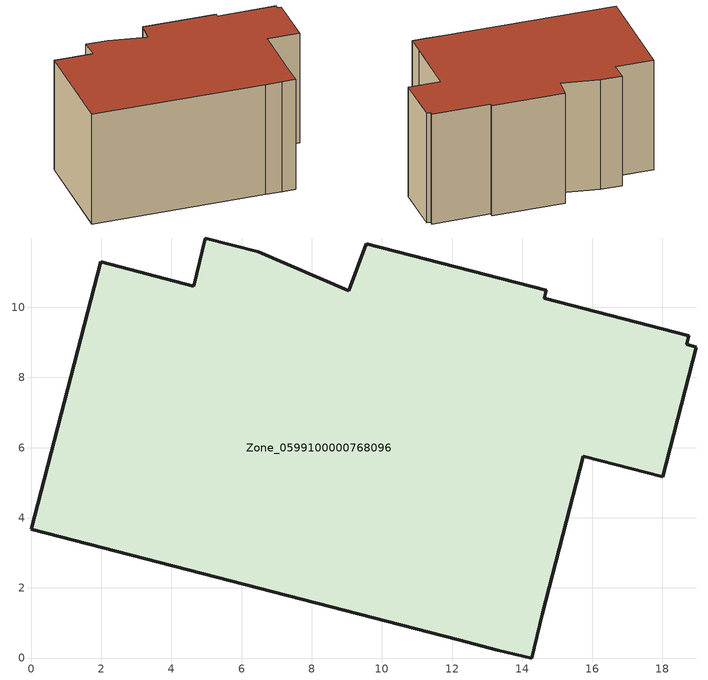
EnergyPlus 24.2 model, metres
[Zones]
Zone_0599100000768096
 floor ground (C_G): 14.57,1.24 14.28,0 13.31,0.23 12.17,0.52 0,3.67 1.98,11.3 4.64,10.61 4.97,11.98 6.47,11.59 9.06,10.47 9.55,11.82 14.69,10.49 14.63,10.26 18.76,9.19 18.69,8.95 18.97,8.86 18.01,5.17 15.74,5.76 z0
 wall outside (C_F): 14.69,10.49 9.55,11.82 9.06,10.47 6.47,11.59 4.97,11.98 4.64,10.61 1.98,11.3 0,3.67 12.17,0.52 13.31,0.23 14.28,0 14.57,1.24 15.74,5.76 18.01,5.17 18.97,8.86 18.69,8.95 18.76,9.19 14.63,10.26 14.69,10.49 z0:8.62
 roof outside (C_R): 9.06,10.47 6.47,11.59 4.97,11.98 4.64,10.61 1.98,11.3 0,3.67 12.17,0.52 13.31,0.23 14.28,0 14.57,1.24 15.74,5.76 18.01,5.17 18.97,8.86 18.69,8.95 18.76,9.19 14.63,10.26 14.69,10.49 9.55,11.82 z8.62
[BUILDING]
Pand.0599100000768096: North Axis=0; Terrain=City; Loads Convergence Tolerance Value=0.04; Temperature Convergence Tolerance Value=0.4; Solar Distribution=FullExterior; Maximum Number of Warmup Days=25; Minimum Number of Warmup Days=1
[Site:Location]
Rotterdam.The.Hague.AP_ZH_NLD Design_Conditions: Latitude=51.96; Longitude=4.45; Time Zone=1; Elevation=-4.5
[SITE:GROUNDTEMPERATURE:BUILDINGSURFACE]
18, 18, 18, 18, 18, 18, 18, 18, 18, 18, 18, 18
[MATERIAL] Thermal Absorptance=0.9; Solar Absorptance=0.7; Visible Absorptance=0.7
Name | Roughness | Thickness | Conductivity | Density | Specific Heat
G.D.2006-2014 | MediumSmooth | 0.15 | 0.06 | 540 | 1210
F.D.2006-2014 | Rough | 0.3 | 0.12 | 1920 | 840
R.D.2006-2014 | MediumRough | 0.2 | 0.08 | 1500 | 1000
[CONSTRUCTION]
C_G: G.D.2006-2014
C_F: F.D.2006-2014
C_R: R.D.2006-2014
[ZONE]
Zone_0599100000768096: Type=1; Multiplier=1; Ceiling Height=Autocalculate; Volume=Autocalculate; Floor Area=autocalculate; Part of Total Floor Area=Yes
[ZONEINFILTRATION:DESIGNFLOWRATE]
Infil_Zone_0599100000768096: Zone or ZoneList or Space or SpaceList=Zone_0599100000768096; Schedule=AlwaysOn; Design Flow Rate Calculation Method=Flow/Area; Flow Rate per Floor Area=0.0021; Constant Term Coefficient=1; Temperature Term Coefficient=0; Velocity Term Coefficient=0; Velocity Squared Term Coefficient=0
[HVACTEMPLATE:ZONE:IDEALLOADSAIRSYSTEM]
Zone_0599100000768096: Maximum Heating Supply Air Temperature=50; Minimum Cooling Supply Air Temperature=13; Maximum Heating Supply Air Humidity Ratio=0.0156; Minimum Cooling Supply Air Humidity Ratio=0.0077; Heating Limit=NoLimit; Cooling Limit=NoLimit; Dehumidification Control Type=ConstantSensibleHeatRatio; Cooling Sensible Heat Ratio=0.7; Dehumidification Setpoint=60; Humidification Control Type=None; Humidification Setpoint=30; Outdoor Air Method=None; Outdoor Air Flow Rate per Person=0.00944; Outdoor Air Flow Rate per Zone Floor Area=0; Outdoor Air Flow Rate per Zone=0; Demand Controlled Ventilation Type=None; Outdoor Air Economizer Type=NoEconomizer; Heat Recovery Type=None; Sensible Heat Recovery Effectiveness=0.7; Latent Heat Recovery Effectiveness=0.65
[ZONECONTROL:THERMOSTAT]
ThermostatControl_Zone_0599100000768096: Zone or ZoneList=Zone_0599100000768096; Control Type Schedule=DualSetpointControlType; Control 1=Thermostat_Zone_0599100000768096; Temperature Difference Between Cutout And Setpoint=0
[THERMOSTATSETPOINT:DUALSETPOINT]
Thermostat_Zone_0599100000768096: Heating Setpoint Temperature Schedule=HeatingSetpoint_Zone_0599100000768096; Cooling Setpoint Temperature Schedule=CoolingSetpoint_Zone_0599100000768096
[SCHEDULE:COMPACT]
HeatingSetpoint_Zone_0599100000768096: Through: 12/31, For: AllDays, Until: 24:00, 21
CoolingSetpoint_Zone_0599100000768096: Through: 12/31, For: AllDays, Until: 24:00, 24
DualSetpointControlType: Through: 12/31, For: AllDays, Until: 24:00, 4
AlwaysOn: Through: 12/31, For: AllDays, Until: 24:00, 1
